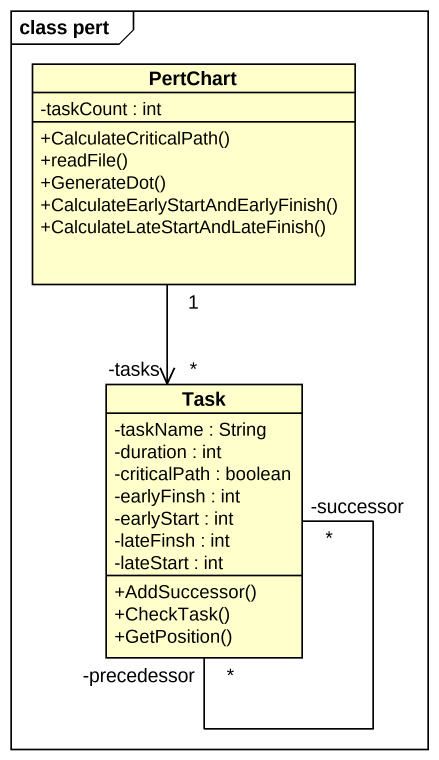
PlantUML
@startuml
mainframe class pert
hide circle
hide empty members
skinparam classAttributeIconSize 0
class PertChart {
  -taskCount : int
  +CalculateCriticalPath()
  +readFile()
  +GenerateDot()
  +CalculateEarlyStartAndEarlyFinish()
  +CalculateLateStartAndLateFinish()
}
class Task {
  -taskName : String
  -duration : int
  -criticalPath : boolean
  -earlyFinsh : int
  -earlyStart : int
  -lateFinsh : int
  -lateStart : int
  +AddSuccessor()
  +CheckTask()
  +GetPosition()
}
Task "*\n-tasks" <-up- "1" PertChart
Task "-precedessor\n*" -- "-successor\n*" Task
@enduml
